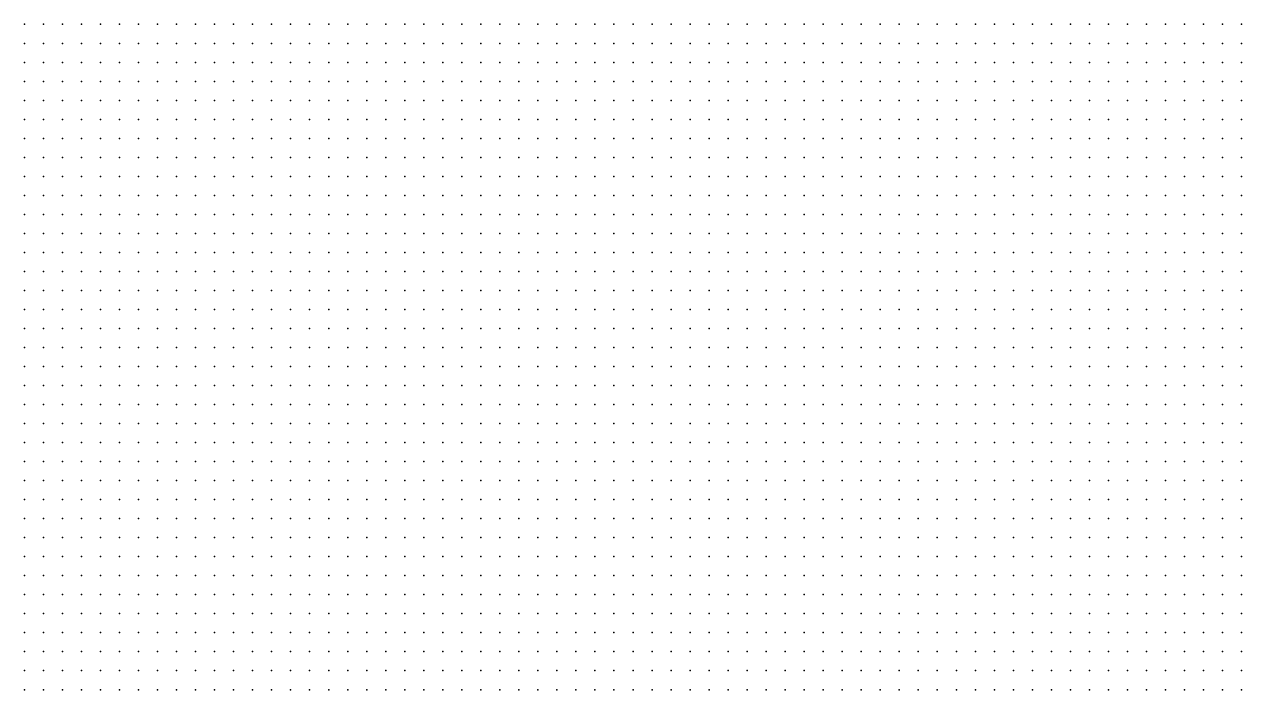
# Model space of a CAD drawing. Header units: metres. Extents: x 287878 to 288137, y 62805 to 63074.
# Drawn here: x 287878 to 287942, y 62876 to 62911 of the extents above; entities that cross this region are included whole.
import ezdxf

# ---------------------------------------------------------------- set-up
doc = ezdxf.new("R2010")
doc.units = ezdxf.units.M
doc.layers.add('SURVEY_INTERP', color=8, linetype='Continuous')

msp = doc.modelspace()

# ---------------------------------------------------------------- linework, layer by layer
at = {"layer": 'SURVEY_INTERP'}
for p in [(287878, 62911, 119.811), (287879, 62911, 119.81), (287880, 62911, 119.809), (287881, 62911, 119.807), (287882, 62911, 119.806), (287883, 62911, 119.804), (287884, 62911, 119.802), (287885, 62911, 119.8), (287886, 62911, 119.797), (287887, 62911, 119.795), (287888, 62911, 119.792), (287889, 62911, 119.789), (287890, 62911, 119.786), (287891, 62911, 119.783), (287892, 62911, 119.779), (287893, 62911, 119.775), (287894, 62911, 119.772), (287895, 62911, 119.767), (287896, 62911, 119.763), (287897, 62911, 119.758), (287898, 62911, 119.754), (287899, 62911, 119.749), (287900, 62911, 119.744), (287901, 62911, 119.738), (287902, 62911, 119.732), (287903, 62911, 119.727), (287904, 62911, 119.72), (287905, 62911, 119.714), (287906, 62911, 119.708), (287907, 62911, 119.701), (287908, 62911, 119.694), (287909, 62911, 119.687), (287910, 62911, 119.679), (287911, 62911, 119.671), (287912, 62911, 119.663), (287913, 62911, 119.655), (287914, 62911, 119.647), (287915, 62911, 119.638), (287916, 62911, 119.629), (287917, 62911, 119.62), (287918, 62911, 119.611), (287919, 62911, 119.601), (287920, 62911, 119.591), (287921, 62911, 119.581), (287922, 62911, 119.571), (287923, 62911, 119.561), (287924, 62911, 119.55), (287925, 62911, 119.539), (287926, 62911, 119.528), (287927, 62911, 119.516), (287928, 62911, 119.505), (287929, 62911, 119.493), (287930, 62911, 119.481), (287931, 62911, 119.468), (287932, 62911, 119.456), (287933, 62911, 119.443), (287934, 62911, 119.43), (287935, 62911, 119.417), (287936, 62911, 119.404), (287937, 62911, 119.39), (287938, 62911, 119.376), (287939, 62911, 119.362), (287940, 62911, 119.348), (287941, 62911, 119.334), (287942, 62911, 119.319), (287878, 62910, 119.786), (287879, 62910, 119.784), (287880, 62910, 119.783), (287881, 62910, 119.781), (287882, 62910, 119.779), (287883, 62910, 119.777), (287884, 62910, 119.775), (287885, 62910, 119.773), (287886, 62910, 119.77), (287887, 62910, 119.768), (287888, 62910, 119.765), (287889, 62910, 119.761), (287890, 62910, 119.758), (287891, 62910, 119.755), (287892, 62910, 119.751), (287893, 62910, 119.747), (287894, 62910, 119.743), (287895, 62910, 119.739), (287896, 62910, 119.734), (287897, 62910, 119.729), (287898, 62910, 119.725), (287899, 62910, 119.719), (287900, 62910, 119.714), (287901, 62910, 119.708), (287902, 62910, 119.703), (287903, 62910, 119.697), (287904, 62910, 119.69), (287905, 62910, 119.684), (287906, 62910, 119.677), (287907, 62910, 119.67), (287908, 62910, 119.663), (287909, 62910, 119.656), (287910, 62910, 119.648), (287911, 62910, 119.64), (287912, 62910, 119.632), (287913, 62910, 119.624), (287914, 62910, 119.616), (287915, 62910, 119.607), (287916, 62910, 119.598), (287917, 62910, 119.589), (287918, 62910, 119.579), (287919, 62910, 119.57), (287920, 62910, 119.56), (287921, 62910, 119.55), (287922, 62910, 119.539), (287923, 62910, 119.529), (287924, 62910, 119.518), (287925, 62910, 119.507), (287926, 62910, 119.495), (287927, 62910, 119.484), (287928, 62910, 119.472), (287929, 62910, 119.46), (287930, 62910, 119.448), (287931, 62910, 119.436), (287932, 62910, 119.423), (287933, 62910, 119.41), (287934, 62910, 119.397), (287935, 62910, 119.384), (287936, 62910, 119.371), (287937, 62910, 119.357), (287938, 62910, 119.343), (287939, 62910, 119.329), (287940, 62910, 119.315), (287941, 62910, 119.301), (287942, 62910, 119.286), (287878, 62909, 119.76), (287879, 62909, 119.759), (287880, 62909, 119.757), (287881, 62909, 119.755), (287882, 62909, 119.753), (287883, 62909, 119.751), (287884, 62909, 119.749), (287885, 62909, 119.746), (287886, 62909, 119.743), (287887, 62909, 119.74), (287888, 62909, 119.737), (287889, 62909, 119.734), (287890, 62909, 119.731), (287891, 62909, 119.727), (287892, 62909, 119.723), (287893, 62909, 119.719), (287894, 62909, 119.715), (287895, 62909, 119.71), (287896, 62909, 119.706), (287897, 62909, 119.701), (287898, 62909, 119.696), (287899, 62909, 119.69), (287900, 62909, 119.685), (287901, 62909, 119.679), (287902, 62909, 119.673), (287903, 62909, 119.667), (287904, 62909, 119.661), (287905, 62909, 119.654), (287906, 62909, 119.647), (287907, 62909, 119.64), (287908, 62909, 119.633), (287909, 62909, 119.625), (287910, 62909, 119.618), (287911, 62909, 119.61), (287912, 62909, 119.602), (287913, 62909, 119.593), (287914, 62909, 119.585), (287915, 62909, 119.576), (287916, 62909, 119.567), (287917, 62909, 119.557), (287918, 62909, 119.548), (287919, 62909, 119.538), (287920, 62909, 119.528), (287921, 62909, 119.518), (287922, 62909, 119.507), (287923, 62909, 119.497), (287924, 62909, 119.486), (287925, 62909, 119.475), (287926, 62909, 119.464), (287927, 62909, 119.452), (287928, 62909, 119.44), (287929, 62909, 119.428), (287930, 62909, 119.416), (287931, 62909, 119.404), (287932, 62909, 119.391), (287933, 62909, 119.378), (287934, 62909, 119.365), (287935, 62909, 119.352), (287936, 62909, 119.338), (287937, 62909, 119.325), (287938, 62909, 119.311), (287939, 62909, 119.297), (287940, 62909, 119.283), (287941, 62909, 119.268), (287942, 62909, 119.254), (287878, 62908, 119.735), (287879, 62908, 119.733), (287880, 62908, 119.731), (287881, 62908, 119.729), (287882, 62908, 119.727), (287883, 62908, 119.725), (287884, 62908, 119.722), (287885, 62908, 119.72), (287886, 62908, 119.717), (287887, 62908, 119.714), (287888, 62908, 119.71), (287889, 62908, 119.707), (287890, 62908, 119.703), (287891, 62908, 119.699), (287892, 62908, 119.695), (287893, 62908, 119.691), (287894, 62908, 119.687), (287895, 62908, 119.682), (287896, 62908, 119.677), (287897, 62908, 119.672), (287898, 62908, 119.667), (287899, 62908, 119.662), (287900, 62908, 119.656), (287901, 62908, 119.65), (287902, 62908, 119.644), (287903, 62908, 119.638), (287904, 62908, 119.631), (287905, 62908, 119.624), (287906, 62908, 119.618), (287907, 62908, 119.61), (287908, 62908, 119.603), (287909, 62908, 119.595), (287910, 62908, 119.588), (287911, 62908, 119.58), (287912, 62908, 119.571), (287913, 62908, 119.563), (287914, 62908, 119.554), (287915, 62908, 119.545), (287916, 62908, 119.536), (287917, 62908, 119.526), (287918, 62908, 119.517), (287919, 62908, 119.507), (287920, 62908, 119.497), (287921, 62908, 119.487), (287922, 62908, 119.476), (287923, 62908, 119.465), (287924, 62908, 119.454), (287925, 62908, 119.443), (287926, 62908, 119.432), (287927, 62908, 119.42), (287928, 62908, 119.408), (287929, 62908, 119.396), (287930, 62908, 119.384), (287931, 62908, 119.372), (287932, 62908, 119.359), (287933, 62908, 119.346), (287934, 62908, 119.333), (287935, 62908, 119.32), (287936, 62908, 119.306), (287937, 62908, 119.293), (287938, 62908, 119.279), (287939, 62908, 119.265), (287940, 62908, 119.251), (287941, 62908, 119.236), (287942, 62908, 119.222), (287878, 62907, 119.71), (287879, 62907, 119.708), (287880, 62907, 119.706), (287881, 62907, 119.704), (287882, 62907, 119.701), (287883, 62907, 119.699), (287884, 62907, 119.696), (287885, 62907, 119.693), (287886, 62907, 119.69), (287887, 62907, 119.687), (287888, 62907, 119.684), (287889, 62907, 119.68), (287890, 62907, 119.676), (287891, 62907, 119.672), (287892, 62907, 119.668), (287893, 62907, 119.664), (287894, 62907, 119.659), (287895, 62907, 119.654), (287896, 62907, 119.649), (287897, 62907, 119.644), (287898, 62907, 119.639), (287899, 62907, 119.633), (287900, 62907, 119.627), (287901, 62907, 119.621), (287902, 62907, 119.615), (287903, 62907, 119.609), (287904, 62907, 119.602), (287905, 62907, 119.595), (287906, 62907, 119.588), (287907, 62907, 119.581), (287908, 62907, 119.573), (287909, 62907, 119.566), (287910, 62907, 119.558), (287911, 62907, 119.55), (287912, 62907, 119.541), (287913, 62907, 119.533), (287914, 62907, 119.524), (287915, 62907, 119.515), (287916, 62907, 119.505), (287917, 62907, 119.496), (287918, 62907, 119.486), (287919, 62907, 119.476), (287920, 62907, 119.466), (287921, 62907, 119.456), (287922, 62907, 119.445), (287923, 62907, 119.434), (287924, 62907, 119.423), (287925, 62907, 119.412), (287926, 62907, 119.401), (287927, 62907, 119.389), (287928, 62907, 119.377), (287929, 62907, 119.365), (287930, 62907, 119.353), (287931, 62907, 119.34), (287932, 62907, 119.328), (287933, 62907, 119.315), (287934, 62907, 119.302), (287935, 62907, 119.288), (287936, 62907, 119.275), (287937, 62907, 119.261), (287938, 62907, 119.247), (287939, 62907, 119.233), (287940, 62907, 119.219), (287941, 62907, 119.205), (287942, 62907, 119.19), (287878, 62906, 119.685), (287879, 62906, 119.683), (287880, 62906, 119.681), (287881, 62906, 119.678), (287882, 62906, 119.676), (287883, 62906, 119.673), (287884, 62906, 119.67), (287885, 62906, 119.667), (287886, 62906, 119.664), (287887, 62906, 119.661), (287888, 62906, 119.657), (287889, 62906, 119.653), (287890, 62906, 119.649), (287891, 62906, 119.645), (287892, 62906, 119.641), (287893, 62906, 119.636), (287894, 62906, 119.632), (287895, 62906, 119.627), (287896, 62906, 119.621), (287897, 62906, 119.616), (287898, 62906, 119.611), (287899, 62906, 119.605), (287900, 62906, 119.599), (287901, 62906, 119.593), (287902, 62906, 119.587), (287903, 62906, 119.58), (287904, 62906, 119.573), (287905, 62906, 119.566), (287906, 62906, 119.559), (287907, 62906, 119.552), (287908, 62906, 119.544), (287909, 62906, 119.536), (287910, 62906, 119.528), (287911, 62906, 119.52), (287912, 62906, 119.511), (287913, 62906, 119.503), (287914, 62906, 119.494), (287915, 62906, 119.485), (287916, 62906, 119.475), (287917, 62906, 119.466), (287918, 62906, 119.456), (287919, 62906, 119.446), (287920, 62906, 119.436), (287921, 62906, 119.425), (287922, 62906, 119.414), (287923, 62906, 119.404), (287924, 62906, 119.392), (287925, 62906, 119.381), (287926, 62906, 119.37), (287927, 62906, 119.358), (287928, 62906, 119.346), (287929, 62906, 119.334), (287930, 62906, 119.322), (287931, 62906, 119.309), (287932, 62906, 119.296), (287933, 62906, 119.283), (287934, 62906, 119.27), (287935, 62906, 119.257), (287936, 62906, 119.243), (287937, 62906, 119.23), (287938, 62906, 119.216), (287939, 62906, 119.202), (287940, 62906, 119.188), (287941, 62906, 119.173), (287942, 62906, 119.159), (287878, 62905, 119.66), (287879, 62905, 119.658), (287880, 62905, 119.656), (287881, 62905, 119.653), (287882, 62905, 119.65), (287883, 62905, 119.648), (287884, 62905, 119.645), (287885, 62905, 119.641), (287886, 62905, 119.638), (287887, 62905, 119.634), (287888, 62905, 119.631), (287889, 62905, 119.627), (287890, 62905, 119.623), (287891, 62905, 119.618), (287892, 62905, 119.614), (287893, 62905, 119.609), (287894, 62905, 119.604), (287895, 62905, 119.599), (287896, 62905, 119.594), (287897, 62905, 119.589), (287898, 62905, 119.583), (287899, 62905, 119.577), (287900, 62905, 119.571), (287901, 62905, 119.565), (287902, 62905, 119.558), (287903, 62905, 119.551), (287904, 62905, 119.545), (287905, 62905, 119.537), (287906, 62905, 119.53), (287907, 62905, 119.523), (287908, 62905, 119.515), (287909, 62905, 119.507), (287910, 62905, 119.499), (287911, 62905, 119.49), (287912, 62905, 119.482), (287913, 62905, 119.473), (287914, 62905, 119.464), (287915, 62905, 119.455), (287916, 62905, 119.445), (287917, 62905, 119.436), (287918, 62905, 119.426), (287919, 62905, 119.416), (287920, 62905, 119.405), (287921, 62905, 119.395), (287922, 62905, 119.384), (287923, 62905, 119.373), (287924, 62905, 119.362), (287925, 62905, 119.351), (287926, 62905, 119.339), (287927, 62905, 119.327), (287928, 62905, 119.315), (287929, 62905, 119.303), (287930, 62905, 119.291), (287931, 62905, 119.278), (287932, 62905, 119.265), (287933, 62905, 119.252), (287934, 62905, 119.239), (287935, 62905, 119.226), (287936, 62905, 119.212), (287937, 62905, 119.199), (287938, 62905, 119.185), (287939, 62905, 119.171), (287940, 62905, 119.156), (287941, 62905, 119.142), (287942, 62905, 119.127), (287878, 62904, 119.636), (287879, 62904, 119.633), (287880, 62904, 119.631), (287881, 62904, 119.628), (287882, 62904, 119.625), (287883, 62904, 119.622), (287884, 62904, 119.619), (287885, 62904, 119.616), (287886, 62904, 119.612), (287887, 62904, 119.608), (287888, 62904, 119.605), (287889, 62904, 119.601), (287890, 62904, 119.596), (287891, 62904, 119.592), (287892, 62904, 119.587), (287893, 62904, 119.582), (287894, 62904, 119.577), (287895, 62904, 119.572), (287896, 62904, 119.567), (287897, 62904, 119.561), (287898, 62904, 119.555), (287899, 62904, 119.549), (287900, 62904, 119.543), (287901, 62904, 119.537), (287902, 62904, 119.53), (287903, 62904, 119.523), (287904, 62904, 119.516), (287905, 62904, 119.509), (287906, 62904, 119.502), (287907, 62904, 119.494), (287908, 62904, 119.486), (287909, 62904, 119.478), (287910, 62904, 119.47), (287911, 62904, 119.461), (287912, 62904, 119.453), (287913, 62904, 119.444), (287914, 62904, 119.435), (287915, 62904, 119.425), (287916, 62904, 119.416), (287917, 62904, 119.406), (287918, 62904, 119.396), (287919, 62904, 119.386), (287920, 62904, 119.375), (287921, 62904, 119.365), (287922, 62904, 119.354), (287923, 62904, 119.343), (287924, 62904, 119.332), (287925, 62904, 119.32), (287926, 62904, 119.309), (287927, 62904, 119.297), (287928, 62904, 119.285), (287929, 62904, 119.273), (287930, 62904, 119.26), (287931, 62904, 119.248), (287932, 62904, 119.235), (287933, 62904, 119.222), (287934, 62904, 119.209), (287935, 62904, 119.195), (287936, 62904, 119.182), (287937, 62904, 119.168), (287938, 62904, 119.154), (287939, 62904, 119.14), (287940, 62904, 119.126), (287941, 62904, 119.111), (287942, 62904, 119.097), (287878, 62903, 119.612), (287879, 62903, 119.609), (287880, 62903, 119.606), (287881, 62903, 119.603), (287882, 62903, 119.6), (287883, 62903, 119.597), (287884, 62903, 119.594), (287885, 62903, 119.59), (287886, 62903, 119.587), (287887, 62903, 119.583), (287888, 62903, 119.579), (287889, 62903, 119.575), (287890, 62903, 119.57), (287891, 62903, 119.565), (287892, 62903, 119.561), (287893, 62903, 119.556), (287894, 62903, 119.551), (287895, 62903, 119.545), (287896, 62903, 119.54), (287897, 62903, 119.534), (287898, 62903, 119.528), (287899, 62903, 119.522), (287900, 62903, 119.516), (287901, 62903, 119.509), (287902, 62903, 119.502), (287903, 62903, 119.495), (287904, 62903, 119.488), (287905, 62903, 119.481), (287906, 62903, 119.473), (287907, 62903, 119.466), (287908, 62903, 119.458), (287909, 62903, 119.449), (287910, 62903, 119.441), (287911, 62903, 119.432), (287912, 62903, 119.424), (287913, 62903, 119.415), (287914, 62903, 119.405), (287915, 62903, 119.396), (287916, 62903, 119.386), (287917, 62903, 119.377), (287918, 62903, 119.367), (287919, 62903, 119.356), (287920, 62903, 119.346), (287921, 62903, 119.335), (287922, 62903, 119.324), (287923, 62903, 119.313), (287924, 62903, 119.302), (287925, 62903, 119.29), (287926, 62903, 119.279), (287927, 62903, 119.267), (287928, 62903, 119.255), (287929, 62903, 119.242), (287930, 62903, 119.23), (287931, 62903, 119.217), (287932, 62903, 119.204), (287933, 62903, 119.191), (287934, 62903, 119.178), (287935, 62903, 119.165), (287936, 62903, 119.151), (287937, 62903, 119.137), (287938, 62903, 119.123), (287939, 62903, 119.109), (287940, 62903, 119.095), (287941, 62903, 119.081), (287942, 62903, 119.066), (287878, 62902, 119.587), (287879, 62902, 119.585), (287880, 62902, 119.582), (287881, 62902, 119.579), (287882, 62902, 119.576), (287883, 62902, 119.572), (287884, 62902, 119.569), (287885, 62902, 119.565), (287886, 62902, 119.561), (287887, 62902, 119.557), (287888, 62902, 119.553), (287889, 62902, 119.549), (287890, 62902, 119.544), (287891, 62902, 119.539), (287892, 62902, 119.535), (287893, 62902, 119.529), (287894, 62902, 119.524), (287895, 62902, 119.519), (287896, 62902, 119.513), (287897, 62902, 119.507), (287898, 62902, 119.501), (287899, 62902, 119.495), (287900, 62902, 119.488), (287901, 62902, 119.482), (287902, 62902, 119.475), (287903, 62902, 119.468), (287904, 62902, 119.46), (287905, 62902, 119.453), (287906, 62902, 119.445), (287907, 62902, 119.437), (287908, 62902, 119.429), (287909, 62902, 119.421), (287910, 62902, 119.413), (287911, 62902, 119.404), (287912, 62902, 119.395), (287913, 62902, 119.386), (287914, 62902, 119.377), (287915, 62902, 119.367), (287916, 62902, 119.357), (287917, 62902, 119.347), (287918, 62902, 119.337), (287919, 62902, 119.327), (287920, 62902, 119.316), (287921, 62902, 119.306), (287922, 62902, 119.295), (287923, 62902, 119.284), (287924, 62902, 119.272), (287925, 62902, 119.261), (287926, 62902, 119.249), (287927, 62902, 119.237), (287928, 62902, 119.225), (287929, 62902, 119.213), (287930, 62902, 119.2), (287931, 62902, 119.187), (287932, 62902, 119.174), (287933, 62902, 119.161), (287934, 62902, 119.148), (287935, 62902, 119.135), (287936, 62902, 119.121), (287937, 62902, 119.107), (287938, 62902, 119.093), (287939, 62902, 119.079), (287940, 62902, 119.065), (287941, 62902, 119.05), (287942, 62902, 119.036), (287878, 62901, 119.564), (287879, 62901, 119.561), (287880, 62901, 119.558), (287881, 62901, 119.555), (287882, 62901, 119.551), (287883, 62901, 119.548), (287884, 62901, 119.544), (287885, 62901, 119.54), (287886, 62901, 119.536), (287887, 62901, 119.532), (287888, 62901, 119.528), (287889, 62901, 119.523), (287890, 62901, 119.518), (287891, 62901, 119.514), (287892, 62901, 119.509), (287893, 62901, 119.503), (287894, 62901, 119.498), (287895, 62901, 119.492), (287896, 62901, 119.486), (287897, 62901, 119.48), (287898, 62901, 119.474), (287899, 62901, 119.468), (287900, 62901, 119.461), (287901, 62901, 119.454), (287902, 62901, 119.447), (287903, 62901, 119.44), (287904, 62901, 119.433), (287905, 62901, 119.425), (287906, 62901, 119.418), (287907, 62901, 119.41), (287908, 62901, 119.401), (287909, 62901, 119.393), (287910, 62901, 119.384), (287911, 62901, 119.376), (287912, 62901, 119.367), (287913, 62901, 119.358), (287914, 62901, 119.348), (287915, 62901, 119.339), (287916, 62901, 119.329), (287917, 62901, 119.319), (287918, 62901, 119.308), (287919, 62901, 119.298), (287920, 62901, 119.287), (287921, 62901, 119.277), (287922, 62901, 119.266), (287923, 62901, 119.254), (287924, 62901, 119.243), (287925, 62901, 119.231), (287926, 62901, 119.22), (287927, 62901, 119.208), (287928, 62901, 119.195), (287929, 62901, 119.183), (287930, 62901, 119.17), (287931, 62901, 119.158), (287932, 62901, 119.145), (287933, 62901, 119.132), (287934, 62901, 119.118), (287935, 62901, 119.105), (287936, 62901, 119.091), (287937, 62901, 119.077), (287938, 62901, 119.063), (287939, 62901, 119.049), (287940, 62901, 119.035), (287941, 62901, 119.021), (287942, 62901, 119.006), (287878, 62900, 119.54), (287879, 62900, 119.537), (287880, 62900, 119.534), (287881, 62900, 119.53), (287882, 62900, 119.527), (287883, 62900, 119.523), (287884, 62900, 119.519), (287885, 62900, 119.516), (287886, 62900, 119.511), (287887, 62900, 119.507), (287888, 62900, 119.503), (287889, 62900, 119.498), (287890, 62900, 119.493), (287891, 62900, 119.488), (287892, 62900, 119.483), (287893, 62900, 119.477), (287894, 62900, 119.472), (287895, 62900, 119.466), (287896, 62900, 119.46), (287897, 62900, 119.454), (287898, 62900, 119.448), (287899, 62900, 119.441), (287900, 62900, 119.434), (287901, 62900, 119.428), (287902, 62900, 119.42), (287903, 62900, 119.413), (287904, 62900, 119.406), (287905, 62900, 119.398), (287906, 62900, 119.39), (287907, 62900, 119.382), (287908, 62900, 119.374), (287909, 62900, 119.365), (287910, 62900, 119.357), (287911, 62900, 119.348), (287912, 62900, 119.339), (287913, 62900, 119.329), (287914, 62900, 119.32), (287915, 62900, 119.31), (287916, 62900, 119.3), (287917, 62900, 119.29), (287918, 62900, 119.28), (287919, 62900, 119.269), (287920, 62900, 119.259), (287921, 62900, 119.248), (287922, 62900, 119.237), (287923, 62900, 119.225), (287924, 62900, 119.214), (287925, 62900, 119.202), (287926, 62900, 119.19), (287927, 62900, 119.178), (287928, 62900, 119.166), (287929, 62900, 119.154), (287930, 62900, 119.141), (287931, 62900, 119.128), (287932, 62900, 119.115), (287933, 62900, 119.102), (287934, 62900, 119.089), (287935, 62900, 119.075), (287936, 62900, 119.062), (287937, 62900, 119.048), (287938, 62900, 119.034), (287939, 62900, 119.02), (287940, 62900, 119.005), (287941, 62900, 118.991), (287942, 62900, 118.976), (287878, 62899, 119.516), (287879, 62899, 119.513), (287880, 62899, 119.51), (287881, 62899, 119.506), (287882, 62899, 119.503), (287883, 62899, 119.499), (287884, 62899, 119.495), (287885, 62899, 119.491), (287886, 62899, 119.487), (287887, 62899, 119.482), (287888, 62899, 119.478), (287889, 62899, 119.473), (287890, 62899, 119.468), (287891, 62899, 119.463), (287892, 62899, 119.457), (287893, 62899, 119.452), (287894, 62899, 119.446), (287895, 62899, 119.44), (287896, 62899, 119.434), (287897, 62899, 119.428), (287898, 62899, 119.421), (287899, 62899, 119.415), (287900, 62899, 119.408), (287901, 62899, 119.401), (287902, 62899, 119.394), (287903, 62899, 119.386), (287904, 62899, 119.379), (287905, 62899, 119.371), (287906, 62899, 119.363), (287907, 62899, 119.355), (287908, 62899, 119.346), (287909, 62899, 119.338), (287910, 62899, 119.329), (287911, 62899, 119.32), (287912, 62899, 119.311), (287913, 62899, 119.301), (287914, 62899, 119.292), (287915, 62899, 119.282), (287916, 62899, 119.272), (287917, 62899, 119.262), (287918, 62899, 119.252), (287919, 62899, 119.241), (287920, 62899, 119.23), (287921, 62899, 119.219), (287922, 62899, 119.208), (287923, 62899, 119.197), (287924, 62899, 119.185), (287925, 62899, 119.174), (287926, 62899, 119.162), (287927, 62899, 119.15), (287928, 62899, 119.137), (287929, 62899, 119.125), (287930, 62899, 119.112), (287931, 62899, 119.099), (287932, 62899, 119.086), (287933, 62899, 119.073), (287934, 62899, 119.06), (287935, 62899, 119.046), (287936, 62899, 119.032), (287937, 62899, 119.019), (287938, 62899, 119.005), (287939, 62899, 118.99), (287940, 62899, 118.976), (287941, 62899, 118.962), (287942, 62899, 118.947), (287878, 62898, 119.493), (287879, 62898, 119.49), (287880, 62898, 119.486), (287881, 62898, 119.483), (287882, 62898, 119.479), (287883, 62898, 119.475), (287884, 62898, 119.471), (287885, 62898, 119.467), (287886, 62898, 119.462), (287887, 62898, 119.458), (287888, 62898, 119.453), (287889, 62898, 119.448), (287890, 62898, 119.443), (287891, 62898, 119.438), (287892, 62898, 119.432), (287893, 62898, 119.426), (287894, 62898, 119.421), (287895, 62898, 119.415), (287896, 62898, 119.408), (287897, 62898, 119.402), (287898, 62898, 119.395), (287899, 62898, 119.389), (287900, 62898, 119.382), (287901, 62898, 119.375), (287902, 62898, 119.367), (287903, 62898, 119.36), (287904, 62898, 119.352), (287905, 62898, 119.344), (287906, 62898, 119.336), (287907, 62898, 119.328), (287908, 62898, 119.319), (287909, 62898, 119.311), (287910, 62898, 119.302), (287911, 62898, 119.293), (287912, 62898, 119.283), (287913, 62898, 119.274), (287914, 62898, 119.264), (287915, 62898, 119.254), (287916, 62898, 119.244), (287917, 62898, 119.234), (287918, 62898, 119.224), (287919, 62898, 119.213), (287920, 62898, 119.202), (287921, 62898, 119.191), (287922, 62898, 119.18), (287923, 62898, 119.168), (287924, 62898, 119.157), (287925, 62898, 119.145), (287926, 62898, 119.133), (287927, 62898, 119.121), (287928, 62898, 119.109), (287929, 62898, 119.096), (287930, 62898, 119.083), (287931, 62898, 119.071), (287932, 62898, 119.057), (287933, 62898, 119.044), (287934, 62898, 119.031), (287935, 62898, 119.017), (287936, 62898, 119.004), (287937, 62898, 118.99), (287938, 62898, 118.976), (287939, 62898, 118.961), (287940, 62898, 118.947), (287941, 62898, 118.933), (287942, 62898, 118.918), (287878, 62897, 119.47), (287879, 62897, 119.467), (287880, 62897, 119.463), (287881, 62897, 119.459), (287882, 62897, 119.455), (287883, 62897, 119.451), (287884, 62897, 119.447), (287885, 62897, 119.443), (287886, 62897, 119.438), (287887, 62897, 119.433), (287888, 62897, 119.428), (287889, 62897, 119.423), (287890, 62897, 119.418), (287891, 62897, 119.413), (287892, 62897, 119.407), (287893, 62897, 119.401), (287894, 62897, 119.395), (287895, 62897, 119.389), (287896, 62897, 119.383), (287897, 62897, 119.376), (287898, 62897, 119.37), (287899, 62897, 119.363), (287900, 62897, 119.356), (287901, 62897, 119.348), (287902, 62897, 119.341), (287903, 62897, 119.333), (287904, 62897, 119.326), (287905, 62897, 119.318), (287906, 62897, 119.309), (287907, 62897, 119.301), (287908, 62897, 119.292), (287909, 62897, 119.284), (287910, 62897, 119.275), (287911, 62897, 119.265), (287912, 62897, 119.256), (287913, 62897, 119.247), (287914, 62897, 119.237), (287915, 62897, 119.227), (287916, 62897, 119.217), (287917, 62897, 119.206), (287918, 62897, 119.196), (287919, 62897, 119.185), (287920, 62897, 119.174), (287921, 62897, 119.163), (287922, 62897, 119.152), (287923, 62897, 119.14), (287924, 62897, 119.129), (287925, 62897, 119.117), (287926, 62897, 119.105), (287927, 62897, 119.093), (287928, 62897, 119.08), (287929, 62897, 119.068), (287930, 62897, 119.055), (287931, 62897, 119.042), (287932, 62897, 119.029), (287933, 62897, 119.016), (287934, 62897, 119.002), (287935, 62897, 118.989), (287936, 62897, 118.975), (287937, 62897, 118.961), (287938, 62897, 118.947), (287939, 62897, 118.933), (287940, 62897, 118.918), (287941, 62897, 118.904), (287942, 62897, 118.889), (287878, 62896, 119.447), (287879, 62896, 119.443), (287880, 62896, 119.44), (287881, 62896, 119.436), (287882, 62896, 119.432), (287883, 62896, 119.428), (287884, 62896, 119.423), (287885, 62896, 119.419), (287886, 62896, 119.414), (287887, 62896, 119.409), (287888, 62896, 119.404), (287889, 62896, 119.399), (287890, 62896, 119.393), (287891, 62896, 119.388), (287892, 62896, 119.382), (287893, 62896, 119.376), (287894, 62896, 119.37), (287895, 62896, 119.364), (287896, 62896, 119.358), (287897, 62896, 119.351), (287898, 62896, 119.344), (287899, 62896, 119.337), (287900, 62896, 119.33), (287901, 62896, 119.323), (287902, 62896, 119.315), (287903, 62896, 119.307), (287904, 62896, 119.299), (287905, 62896, 119.291), (287906, 62896, 119.283), (287907, 62896, 119.274), (287908, 62896, 119.266), (287909, 62896, 119.257), (287910, 62896, 119.248), (287911, 62896, 119.239), (287912, 62896, 119.229), (287913, 62896, 119.219), (287914, 62896, 119.21), (287915, 62896, 119.2), (287916, 62896, 119.189), (287917, 62896, 119.179), (287918, 62896, 119.168), (287919, 62896, 119.158), (287920, 62896, 119.147), (287921, 62896, 119.135), (287922, 62896, 119.124), (287923, 62896, 119.113), (287924, 62896, 119.101), (287925, 62896, 119.089), (287926, 62896, 119.077), (287927, 62896, 119.065), (287928, 62896, 119.052), (287929, 62896, 119.04), (287930, 62896, 119.027), (287931, 62896, 119.014), (287932, 62896, 119.001), (287933, 62896, 118.987), (287934, 62896, 118.974), (287935, 62896, 118.96), (287936, 62896, 118.947), (287937, 62896, 118.933), (287938, 62896, 118.919), (287939, 62896, 118.904), (287940, 62896, 118.89), (287941, 62896, 118.875), (287942, 62896, 118.861), (287878, 62895, 119.424), (287879, 62895, 119.421), (287880, 62895, 119.417), (287881, 62895, 119.413), (287882, 62895, 119.409), (287883, 62895, 119.404), (287884, 62895, 119.4), (287885, 62895, 119.395), (287886, 62895, 119.39), (287887, 62895, 119.385), (287888, 62895, 119.38), (287889, 62895, 119.375), (287890, 62895, 119.369), (287891, 62895, 119.363), (287892, 62895, 119.358), (287893, 62895, 119.352), (287894, 62895, 119.345), (287895, 62895, 119.339), (287896, 62895, 119.332), (287897, 62895, 119.326), (287898, 62895, 119.319), (287899, 62895, 119.312), (287900, 62895, 119.304), (287901, 62895, 119.297), (287902, 62895, 119.289), (287903, 62895, 119.281), (287904, 62895, 119.273), (287905, 62895, 119.265), (287906, 62895, 119.257), (287907, 62895, 119.248), (287908, 62895, 119.239), (287909, 62895, 119.23), (287910, 62895, 119.221), (287911, 62895, 119.212), (287912, 62895, 119.202), (287913, 62895, 119.193), (287914, 62895, 119.183), (287915, 62895, 119.173), (287916, 62895, 119.162), (287917, 62895, 119.152), (287918, 62895, 119.141), (287919, 62895, 119.13), (287920, 62895, 119.119), (287921, 62895, 119.108), (287922, 62895, 119.097), (287923, 62895, 119.085), (287924, 62895, 119.073), (287925, 62895, 119.061), (287926, 62895, 119.049), (287927, 62895, 119.037), (287928, 62895, 119.024), (287929, 62895, 119.012), (287930, 62895, 118.999), (287931, 62895, 118.986), (287932, 62895, 118.973), (287933, 62895, 118.959), (287934, 62895, 118.946), (287935, 62895, 118.932), (287936, 62895, 118.919), (287937, 62895, 118.905), (287938, 62895, 118.89), (287939, 62895, 118.876), (287940, 62895, 118.862), (287941, 62895, 118.847), (287942, 62895, 118.833), (287878, 62894, 119.402), (287879, 62894, 119.398), (287880, 62894, 119.394), (287881, 62894, 119.39), (287882, 62894, 119.385), (287883, 62894, 119.381), (287884, 62894, 119.376), (287885, 62894, 119.371), (287886, 62894, 119.367), (287887, 62894, 119.361), (287888, 62894, 119.356), (287889, 62894, 119.351), (287890, 62894, 119.345), (287891, 62894, 119.339), (287892, 62894, 119.333), (287893, 62894, 119.327), (287894, 62894, 119.321), (287895, 62894, 119.314), (287896, 62894, 119.308), (287897, 62894, 119.301), (287898, 62894, 119.294), (287899, 62894, 119.287), (287900, 62894, 119.279), (287901, 62894, 119.272), (287902, 62894, 119.264), (287903, 62894, 119.256), (287904, 62894, 119.248), (287905, 62894, 119.239), (287906, 62894, 119.231), (287907, 62894, 119.222), (287908, 62894, 119.213), (287909, 62894, 119.204), (287910, 62894, 119.195), (287911, 62894, 119.186), (287912, 62894, 119.176), (287913, 62894, 119.166), (287914, 62894, 119.156), (287915, 62894, 119.146), (287916, 62894, 119.136), (287917, 62894, 119.125), (287918, 62894, 119.114), (287919, 62894, 119.103), (287920, 62894, 119.092), (287921, 62894, 119.081), (287922, 62894, 119.07), (287923, 62894, 119.058), (287924, 62894, 119.046), (287925, 62894, 119.034), (287926, 62894, 119.022), (287927, 62894, 119.009), (287928, 62894, 118.997), (287929, 62894, 118.984), (287930, 62894, 118.971), (287931, 62894, 118.958), (287932, 62894, 118.945), (287933, 62894, 118.932), (287934, 62894, 118.918), (287935, 62894, 118.905), (287936, 62894, 118.891), (287937, 62894, 118.877), (287938, 62894, 118.863), (287939, 62894, 118.848), (287940, 62894, 118.834), (287941, 62894, 118.819), (287942, 62894, 118.805), (287878, 62893, 119.379), (287879, 62893, 119.375), (287880, 62893, 119.371), (287881, 62893, 119.367), (287882, 62893, 119.363), (287883, 62893, 119.358), (287884, 62893, 119.353), (287885, 62893, 119.348), (287886, 62893, 119.343), (287887, 62893, 119.338), (287888, 62893, 119.332), (287889, 62893, 119.327), (287890, 62893, 119.321), (287891, 62893, 119.315), (287892, 62893, 119.309), (287893, 62893, 119.303), (287894, 62893, 119.296), (287895, 62893, 119.29), (287896, 62893, 119.283), (287897, 62893, 119.276), (287898, 62893, 119.269), (287899, 62893, 119.262), (287900, 62893, 119.254), (287901, 62893, 119.246), (287902, 62893, 119.239), (287903, 62893, 119.23), (287904, 62893, 119.222), (287905, 62893, 119.214), (287906, 62893, 119.205), (287907, 62893, 119.196), (287908, 62893, 119.188), (287909, 62893, 119.178), (287910, 62893, 119.169), (287911, 62893, 119.16), (287912, 62893, 119.15), (287913, 62893, 119.14), (287914, 62893, 119.13), (287915, 62893, 119.12), (287916, 62893, 119.109), (287917, 62893, 119.099), (287918, 62893, 119.088), (287919, 62893, 119.077), (287920, 62893, 119.066), (287921, 62893, 119.054), (287922, 62893, 119.043), (287923, 62893, 119.031), (287924, 62893, 119.019), (287925, 62893, 119.007), (287926, 62893, 118.995), (287927, 62893, 118.982), (287928, 62893, 118.97), (287929, 62893, 118.957), (287930, 62893, 118.944), (287931, 62893, 118.931), (287932, 62893, 118.918), (287933, 62893, 118.904), (287934, 62893, 118.891), (287935, 62893, 118.877), (287936, 62893, 118.863), (287937, 62893, 118.849), (287938, 62893, 118.835), (287939, 62893, 118.821), (287940, 62893, 118.806), (287941, 62893, 118.792), (287942, 62893, 118.777), (287878, 62892, 119.357), (287879, 62892, 119.353), (287880, 62892, 119.349), (287881, 62892, 119.344), (287882, 62892, 119.34), (287883, 62892, 119.335), (287884, 62892, 119.33), (287885, 62892, 119.325), (287886, 62892, 119.32), (287887, 62892, 119.315), (287888, 62892, 119.309), (287889, 62892, 119.303), (287890, 62892, 119.297), (287891, 62892, 119.291), (287892, 62892, 119.285), (287893, 62892, 119.279), (287894, 62892, 119.272), (287895, 62892, 119.266), (287896, 62892, 119.259), (287897, 62892, 119.252), (287898, 62892, 119.244), (287899, 62892, 119.237), (287900, 62892, 119.229), (287901, 62892, 119.221), (287902, 62892, 119.214), (287903, 62892, 119.205), (287904, 62892, 119.197), (287905, 62892, 119.189), (287906, 62892, 119.18), (287907, 62892, 119.171), (287908, 62892, 119.162), (287909, 62892, 119.153), (287910, 62892, 119.143), (287911, 62892, 119.134), (287912, 62892, 119.124), (287913, 62892, 119.114), (287914, 62892, 119.104), (287915, 62892, 119.093), (287916, 62892, 119.083), (287917, 62892, 119.072), (287918, 62892, 119.061), (287919, 62892, 119.05), (287920, 62892, 119.039), (287921, 62892, 119.028), (287922, 62892, 119.016), (287923, 62892, 119.004), (287924, 62892, 118.992), (287925, 62892, 118.98), (287926, 62892, 118.968), (287927, 62892, 118.955), (287928, 62892, 118.943), (287929, 62892, 118.93), (287930, 62892, 118.917), (287931, 62892, 118.904), (287932, 62892, 118.891), (287933, 62892, 118.877), (287934, 62892, 118.864), (287935, 62892, 118.85), (287936, 62892, 118.836), (287937, 62892, 118.822), (287938, 62892, 118.808), (287939, 62892, 118.793), (287940, 62892, 118.779), (287941, 62892, 118.764), (287942, 62892, 118.75), (287878, 62891, 119.335), (287879, 62891, 119.331), (287880, 62891, 119.327), (287881, 62891, 119.322), (287882, 62891, 119.317), (287883, 62891, 119.312), (287884, 62891, 119.307), (287885, 62891, 119.302), (287886, 62891, 119.297), (287887, 62891, 119.291), (287888, 62891, 119.286), (287889, 62891, 119.28), (287890, 62891, 119.274), (287891, 62891, 119.268), (287892, 62891, 119.261), (287893, 62891, 119.255), (287894, 62891, 119.248), (287895, 62891, 119.241), (287896, 62891, 119.234), (287897, 62891, 119.227), (287898, 62891, 119.22), (287899, 62891, 119.212), (287900, 62891, 119.205), (287901, 62891, 119.197), (287902, 62891, 119.189), (287903, 62891, 119.18), (287904, 62891, 119.172), (287905, 62891, 119.163), (287906, 62891, 119.155), (287907, 62891, 119.146), (287908, 62891, 119.137), (287909, 62891, 119.127), (287910, 62891, 119.118), (287911, 62891, 119.108), (287912, 62891, 119.098), (287913, 62891, 119.088), (287914, 62891, 119.078), (287915, 62891, 119.068), (287916, 62891, 119.057), (287917, 62891, 119.046), (287918, 62891, 119.035), (287919, 62891, 119.024), (287920, 62891, 119.013), (287921, 62891, 119.001), (287922, 62891, 118.99), (287923, 62891, 118.978), (287924, 62891, 118.966), (287925, 62891, 118.954), (287926, 62891, 118.941), (287927, 62891, 118.929), (287928, 62891, 118.916), (287929, 62891, 118.903), (287930, 62891, 118.89), (287931, 62891, 118.877), (287932, 62891, 118.864), (287933, 62891, 118.85), (287934, 62891, 118.837), (287935, 62891, 118.823), (287936, 62891, 118.809), (287937, 62891, 118.795), (287938, 62891, 118.781), (287939, 62891, 118.766), (287940, 62891, 118.752), (287941, 62891, 118.737), (287942, 62891, 118.723), (287878, 62890, 119.313), (287879, 62890, 119.309), (287880, 62890, 119.305), (287881, 62890, 119.3), (287882, 62890, 119.295), (287883, 62890, 119.29), (287884, 62890, 119.285), (287885, 62890, 119.28), (287886, 62890, 119.274), (287887, 62890, 119.268), (287888, 62890, 119.263), (287889, 62890, 119.257), (287890, 62890, 119.251), (287891, 62890, 119.244), (287892, 62890, 119.238), (287893, 62890, 119.231), (287894, 62890, 119.225), (287895, 62890, 119.218), (287896, 62890, 119.211), (287897, 62890, 119.203), (287898, 62890, 119.196), (287899, 62890, 119.188), (287900, 62890, 119.18), (287901, 62890, 119.172), (287902, 62890, 119.164), (287903, 62890, 119.156), (287904, 62890, 119.147), (287905, 62890, 119.139), (287906, 62890, 119.13), (287907, 62890, 119.121), (287908, 62890, 119.112), (287909, 62890, 119.102), (287910, 62890, 119.093), (287911, 62890, 119.083), (287912, 62890, 119.073), (287913, 62890, 119.063), (287914, 62890, 119.052), (287915, 62890, 119.042), (287916, 62890, 119.031), (287917, 62890, 119.02), (287918, 62890, 119.009), (287919, 62890, 118.998), (287920, 62890, 118.987), (287921, 62890, 118.975), (287922, 62890, 118.964), (287923, 62890, 118.952), (287924, 62890, 118.94), (287925, 62890, 118.927), (287926, 62890, 118.915), (287927, 62890, 118.902), (287928, 62890, 118.89), (287929, 62890, 118.877), (287930, 62890, 118.864), (287931, 62890, 118.851), (287932, 62890, 118.837), (287933, 62890, 118.824), (287934, 62890, 118.81), (287935, 62890, 118.796), (287936, 62890, 118.782), (287937, 62890, 118.768), (287938, 62890, 118.754), (287939, 62890, 118.74), (287940, 62890, 118.725), (287941, 62890, 118.711), (287942, 62890, 118.696), (287878, 62889, 119.292), (287879, 62889, 119.287), (287880, 62889, 119.283), (287881, 62889, 119.278), (287882, 62889, 119.273), (287883, 62889, 119.268), (287884, 62889, 119.263), (287885, 62889, 119.257), (287886, 62889, 119.252), (287887, 62889, 119.246), (287888, 62889, 119.24), (287889, 62889, 119.234), (287890, 62889, 119.228), (287891, 62889, 119.221), (287892, 62889, 119.215), (287893, 62889, 119.208), (287894, 62889, 119.201), (287895, 62889, 119.194), (287896, 62889, 119.187), (287897, 62889, 119.179), (287898, 62889, 119.172), (287899, 62889, 119.164), (287900, 62889, 119.156), (287901, 62889, 119.148), (287902, 62889, 119.14), (287903, 62889, 119.131), (287904, 62889, 119.123), (287905, 62889, 119.114), (287906, 62889, 119.105), (287907, 62889, 119.096), (287908, 62889, 119.087), (287909, 62889, 119.077), (287910, 62889, 119.067), (287911, 62889, 119.058), (287912, 62889, 119.048), (287913, 62889, 119.037), (287914, 62889, 119.027), (287915, 62889, 119.016), (287916, 62889, 119.006), (287917, 62889, 118.995), (287918, 62889, 118.984), (287919, 62889, 118.973), (287920, 62889, 118.961), (287921, 62889, 118.949), (287922, 62889, 118.938), (287923, 62889, 118.926), (287924, 62889, 118.914), (287925, 62889, 118.901), (287926, 62889, 118.889), (287927, 62889, 118.876), (287928, 62889, 118.864), (287929, 62889, 118.851), (287930, 62889, 118.838), (287931, 62889, 118.824), (287932, 62889, 118.811), (287933, 62889, 118.797), (287934, 62889, 118.784), (287935, 62889, 118.77), (287936, 62889, 118.756), (287937, 62889, 118.742), (287938, 62889, 118.727), (287939, 62889, 118.713), (287940, 62889, 118.699), (287941, 62889, 118.684), (287942, 62889, 118.669), (287878, 62888, 119.27), (287879, 62888, 119.266), (287880, 62888, 119.261), (287881, 62888, 119.256), (287882, 62888, 119.251), (287883, 62888, 119.246), (287884, 62888, 119.24), (287885, 62888, 119.235), (287886, 62888, 119.229), (287887, 62888, 119.223), (287888, 62888, 119.217), (287889, 62888, 119.211), (287890, 62888, 119.205), (287891, 62888, 119.198), (287892, 62888, 119.192), (287893, 62888, 119.185), (287894, 62888, 119.178), (287895, 62888, 119.171), (287896, 62888, 119.163), (287897, 62888, 119.156), (287898, 62888, 119.148), (287899, 62888, 119.14), (287900, 62888, 119.132), (287901, 62888, 119.124), (287902, 62888, 119.116), (287903, 62888, 119.107), (287904, 62888, 119.099), (287905, 62888, 119.09), (287906, 62888, 119.081), (287907, 62888, 119.071), (287908, 62888, 119.062), (287909, 62888, 119.052), (287910, 62888, 119.043), (287911, 62888, 119.033), (287912, 62888, 119.023), (287913, 62888, 119.012), (287914, 62888, 119.002), (287915, 62888, 118.991), (287916, 62888, 118.981), (287917, 62888, 118.97), (287918, 62888, 118.958), (287919, 62888, 118.947), (287920, 62888, 118.936), (287921, 62888, 118.924), (287922, 62888, 118.912), (287923, 62888, 118.9), (287924, 62888, 118.888), (287925, 62888, 118.876), (287926, 62888, 118.863), (287927, 62888, 118.85), (287928, 62888, 118.838), (287929, 62888, 118.825), (287930, 62888, 118.812), (287931, 62888, 118.798), (287932, 62888, 118.785), (287933, 62888, 118.771), (287934, 62888, 118.758), (287935, 62888, 118.744), (287936, 62888, 118.73), (287937, 62888, 118.715), (287938, 62888, 118.701), (287939, 62888, 118.687), (287940, 62888, 118.672), (287941, 62888, 118.658), (287942, 62888, 118.643), (287878, 62887, 119.249), (287879, 62887, 119.244), (287880, 62887, 119.239), (287881, 62887, 119.234), (287882, 62887, 119.229), (287883, 62887, 119.224), (287884, 62887, 119.218), (287885, 62887, 119.213), (287886, 62887, 119.207), (287887, 62887, 119.201), (287888, 62887, 119.195), (287889, 62887, 119.189), (287890, 62887, 119.182), (287891, 62887, 119.176), (287892, 62887, 119.169), (287893, 62887, 119.162), (287894, 62887, 119.155), (287895, 62887, 119.147), (287896, 62887, 119.14), (287897, 62887, 119.132), (287898, 62887, 119.125), (287899, 62887, 119.117), (287900, 62887, 119.109), (287901, 62887, 119.1), (287902, 62887, 119.092), (287903, 62887, 119.083), (287904, 62887, 119.075), (287905, 62887, 119.066), (287906, 62887, 119.056), (287907, 62887, 119.047), (287908, 62887, 119.038), (287909, 62887, 119.028), (287910, 62887, 119.018), (287911, 62887, 119.008), (287912, 62887, 118.998), (287913, 62887, 118.988), (287914, 62887, 118.977), (287915, 62887, 118.966), (287916, 62887, 118.956), (287917, 62887, 118.945), (287918, 62887, 118.933), (287919, 62887, 118.922), (287920, 62887, 118.91), (287921, 62887, 118.899), (287922, 62887, 118.887), (287923, 62887, 118.875), (287924, 62887, 118.863), (287925, 62887, 118.85), (287926, 62887, 118.838), (287927, 62887, 118.825), (287928, 62887, 118.812), (287929, 62887, 118.799), (287930, 62887, 118.786), (287931, 62887, 118.773), (287932, 62887, 118.759), (287933, 62887, 118.745), (287934, 62887, 118.732), (287935, 62887, 118.718), (287936, 62887, 118.704), (287937, 62887, 118.69), (287938, 62887, 118.675), (287939, 62887, 118.661), (287940, 62887, 118.646), (287941, 62887, 118.632), (287942, 62887, 118.617), (287878, 62886, 119.228), (287879, 62886, 119.223), (287880, 62886, 119.218), (287881, 62886, 119.213), (287882, 62886, 119.208), (287883, 62886, 119.202), (287884, 62886, 119.197), (287885, 62886, 119.191), (287886, 62886, 119.185), (287887, 62886, 119.179), (287888, 62886, 119.173), (287889, 62886, 119.166), (287890, 62886, 119.16), (287891, 62886, 119.153), (287892, 62886, 119.146), (287893, 62886, 119.139), (287894, 62886, 119.132), (287895, 62886, 119.125), (287896, 62886, 119.117), (287897, 62886, 119.109), (287898, 62886, 119.101), (287899, 62886, 119.093), (287900, 62886, 119.085), (287901, 62886, 119.077), (287902, 62886, 119.068), (287903, 62886, 119.06), (287904, 62886, 119.051), (287905, 62886, 119.042), (287906, 62886, 119.033), (287907, 62886, 119.023), (287908, 62886, 119.014), (287909, 62886, 119.004), (287910, 62886, 118.994), (287911, 62886, 118.984), (287912, 62886, 118.974), (287913, 62886, 118.963), (287914, 62886, 118.953), (287915, 62886, 118.942), (287916, 62886, 118.931), (287917, 62886, 118.92), (287918, 62886, 118.909), (287919, 62886, 118.897), (287920, 62886, 118.885), (287921, 62886, 118.874), (287922, 62886, 118.862), (287923, 62886, 118.85), (287924, 62886, 118.837), (287925, 62886, 118.825), (287926, 62886, 118.812), (287927, 62886, 118.8), (287928, 62886, 118.787), (287929, 62886, 118.774), (287930, 62886, 118.76), (287931, 62886, 118.747), (287932, 62886, 118.733), (287933, 62886, 118.72), (287934, 62886, 118.706), (287935, 62886, 118.692), (287936, 62886, 118.678), (287937, 62886, 118.664), (287938, 62886, 118.649), (287939, 62886, 118.635), (287940, 62886, 118.62), (287941, 62886, 118.606), (287942, 62886, 118.591), (287878, 62885, 119.207), (287879, 62885, 119.202), (287880, 62885, 119.197), (287881, 62885, 119.192), (287882, 62885, 119.186), (287883, 62885, 119.181), (287884, 62885, 119.175), (287885, 62885, 119.169), (287886, 62885, 119.163), (287887, 62885, 119.157), (287888, 62885, 119.151), (287889, 62885, 119.144), (287890, 62885, 119.137), (287891, 62885, 119.131), (287892, 62885, 119.124), (287893, 62885, 119.117), (287894, 62885, 119.109), (287895, 62885, 119.102), (287896, 62885, 119.094), (287897, 62885, 119.086), (287898, 62885, 119.078), (287899, 62885, 119.07), (287900, 62885, 119.062), (287901, 62885, 119.054), (287902, 62885, 119.045), (287903, 62885, 119.036), (287904, 62885, 119.027), (287905, 62885, 119.018), (287906, 62885, 119.009), (287907, 62885, 118.999), (287908, 62885, 118.99), (287909, 62885, 118.98), (287910, 62885, 118.97), (287911, 62885, 118.96), (287912, 62885, 118.949), (287913, 62885, 118.939), (287914, 62885, 118.928), (287915, 62885, 118.917), (287916, 62885, 118.906), (287917, 62885, 118.895), (287918, 62885, 118.884), (287919, 62885, 118.872), (287920, 62885, 118.861), (287921, 62885, 118.849), (287922, 62885, 118.837), (287923, 62885, 118.825), (287924, 62885, 118.812), (287925, 62885, 118.8), (287926, 62885, 118.787), (287927, 62885, 118.774), (287928, 62885, 118.762), (287929, 62885, 118.748), (287930, 62885, 118.735), (287931, 62885, 118.722), (287932, 62885, 118.708), (287933, 62885, 118.695), (287934, 62885, 118.681), (287935, 62885, 118.667), (287936, 62885, 118.653), (287937, 62885, 118.638), (287938, 62885, 118.624), (287939, 62885, 118.61), (287940, 62885, 118.595), (287941, 62885, 118.58), (287942, 62885, 118.565), (287878, 62884, 119.186), (287879, 62884, 119.181), (287880, 62884, 119.176), (287881, 62884, 119.171), (287882, 62884, 119.165), (287883, 62884, 119.159), (287884, 62884, 119.154), (287885, 62884, 119.148), (287886, 62884, 119.141), (287887, 62884, 119.135), (287888, 62884, 119.129), (287889, 62884, 119.122), (287890, 62884, 119.115), (287891, 62884, 119.108), (287892, 62884, 119.101), (287893, 62884, 119.094), (287894, 62884, 119.087), (287895, 62884, 119.079), (287896, 62884, 119.072), (287897, 62884, 119.064), (287898, 62884, 119.056), (287899, 62884, 119.047), (287900, 62884, 119.039), (287901, 62884, 119.031), (287902, 62884, 119.022), (287903, 62884, 119.013), (287904, 62884, 119.004), (287905, 62884, 118.995), (287906, 62884, 118.985), (287907, 62884, 118.976), (287908, 62884, 118.966), (287909, 62884, 118.956), (287910, 62884, 118.946), (287911, 62884, 118.936), (287912, 62884, 118.925), (287913, 62884, 118.915), (287914, 62884, 118.904), (287915, 62884, 118.893), (287916, 62884, 118.882), (287917, 62884, 118.871), (287918, 62884, 118.86), (287919, 62884, 118.848), (287920, 62884, 118.836), (287921, 62884, 118.824), (287922, 62884, 118.812), (287923, 62884, 118.8), (287924, 62884, 118.788), (287925, 62884, 118.775), (287926, 62884, 118.762), (287927, 62884, 118.75), (287928, 62884, 118.737), (287929, 62884, 118.724), (287930, 62884, 118.71), (287931, 62884, 118.697), (287932, 62884, 118.683), (287933, 62884, 118.669), (287934, 62884, 118.656), (287935, 62884, 118.642), (287936, 62884, 118.627), (287937, 62884, 118.613), (287938, 62884, 118.599), (287939, 62884, 118.584), (287940, 62884, 118.57), (287941, 62884, 118.555), (287942, 62884, 118.54), (287878, 62883, 119.166), (287879, 62883, 119.161), (287880, 62883, 119.155), (287881, 62883, 119.15), (287882, 62883, 119.144), (287883, 62883, 119.138), (287884, 62883, 119.132), (287885, 62883, 119.126), (287886, 62883, 119.12), (287887, 62883, 119.114), (287888, 62883, 119.107), (287889, 62883, 119.1), (287890, 62883, 119.094), (287891, 62883, 119.087), (287892, 62883, 119.079), (287893, 62883, 119.072), (287894, 62883, 119.065), (287895, 62883, 119.057), (287896, 62883, 119.049), (287897, 62883, 119.041), (287898, 62883, 119.033), (287899, 62883, 119.025), (287900, 62883, 119.016), (287901, 62883, 119.008), (287902, 62883, 118.999), (287903, 62883, 118.99), (287904, 62883, 118.981), (287905, 62883, 118.971), (287906, 62883, 118.962), (287907, 62883, 118.952), (287908, 62883, 118.943), (287909, 62883, 118.933), (287910, 62883, 118.923), (287911, 62883, 118.912), (287912, 62883, 118.902), (287913, 62883, 118.891), (287914, 62883, 118.88), (287915, 62883, 118.869), (287916, 62883, 118.858), (287917, 62883, 118.847), (287918, 62883, 118.835), (287919, 62883, 118.824), (287920, 62883, 118.812), (287921, 62883, 118.8), (287922, 62883, 118.788), (287923, 62883, 118.776), (287924, 62883, 118.763), (287925, 62883, 118.751), (287926, 62883, 118.738), (287927, 62883, 118.725), (287928, 62883, 118.712), (287929, 62883, 118.699), (287930, 62883, 118.685), (287931, 62883, 118.672), (287932, 62883, 118.658), (287933, 62883, 118.645), (287934, 62883, 118.631), (287935, 62883, 118.617), (287936, 62883, 118.602), (287937, 62883, 118.588), (287938, 62883, 118.574), (287939, 62883, 118.559), (287940, 62883, 118.545), (287941, 62883, 118.53), (287942, 62883, 118.515), (287878, 62882, 119.145), (287879, 62882, 119.14), (287880, 62882, 119.135), (287881, 62882, 119.129), (287882, 62882, 119.123), (287883, 62882, 119.117), (287884, 62882, 119.111), (287885, 62882, 119.105), (287886, 62882, 119.099), (287887, 62882, 119.092), (287888, 62882, 119.086), (287889, 62882, 119.079), (287890, 62882, 119.072), (287891, 62882, 119.065), (287892, 62882, 119.058), (287893, 62882, 119.05), (287894, 62882, 119.043), (287895, 62882, 119.035), (287896, 62882, 119.027), (287897, 62882, 119.019), (287898, 62882, 119.011), (287899, 62882, 119.002), (287900, 62882, 118.994), (287901, 62882, 118.985), (287902, 62882, 118.976), (287903, 62882, 118.967), (287904, 62882, 118.958), (287905, 62882, 118.949), (287906, 62882, 118.939), (287907, 62882, 118.929), (287908, 62882, 118.919), (287909, 62882, 118.909), (287910, 62882, 118.899), (287911, 62882, 118.889), (287912, 62882, 118.878), (287913, 62882, 118.868), (287914, 62882, 118.857), (287915, 62882, 118.846), (287916, 62882, 118.834), (287917, 62882, 118.823), (287918, 62882, 118.812), (287919, 62882, 118.8), (287920, 62882, 118.788), (287921, 62882, 118.776), (287922, 62882, 118.764), (287923, 62882, 118.752), (287924, 62882, 118.739), (287925, 62882, 118.726), (287926, 62882, 118.714), (287927, 62882, 118.701), (287928, 62882, 118.688), (287929, 62882, 118.674), (287930, 62882, 118.661), (287931, 62882, 118.648), (287932, 62882, 118.634), (287933, 62882, 118.62), (287934, 62882, 118.606), (287935, 62882, 118.592), (287936, 62882, 118.578), (287937, 62882, 118.563), (287938, 62882, 118.549), (287939, 62882, 118.534), (287940, 62882, 118.52), (287941, 62882, 118.505), (287942, 62882, 118.49), (287878, 62881, 119.125), (287879, 62881, 119.12), (287880, 62881, 119.114), (287881, 62881, 119.108), (287882, 62881, 119.103), (287883, 62881, 119.097), (287884, 62881, 119.09), (287885, 62881, 119.084), (287886, 62881, 119.078), (287887, 62881, 119.071), (287888, 62881, 119.064), (287889, 62881, 119.058), (287890, 62881, 119.05), (287891, 62881, 119.043), (287892, 62881, 119.036), (287893, 62881, 119.028), (287894, 62881, 119.021), (287895, 62881, 119.013), (287896, 62881, 119.005), (287897, 62881, 118.997), (287898, 62881, 118.988), (287899, 62881, 118.98), (287900, 62881, 118.971), (287901, 62881, 118.963), (287902, 62881, 118.954), (287903, 62881, 118.945), (287904, 62881, 118.935), (287905, 62881, 118.926), (287906, 62881, 118.916), (287907, 62881, 118.906), (287908, 62881, 118.896), (287909, 62881, 118.886), (287910, 62881, 118.876), (287911, 62881, 118.866), (287912, 62881, 118.855), (287913, 62881, 118.844), (287914, 62881, 118.833), (287915, 62881, 118.822), (287916, 62881, 118.811), (287917, 62881, 118.8), (287918, 62881, 118.788), (287919, 62881, 118.776), (287920, 62881, 118.764), (287921, 62881, 118.752), (287922, 62881, 118.74), (287923, 62881, 118.728), (287924, 62881, 118.715), (287925, 62881, 118.702), (287926, 62881, 118.69), (287927, 62881, 118.677), (287928, 62881, 118.664), (287929, 62881, 118.65), (287930, 62881, 118.637), (287931, 62881, 118.623), (287932, 62881, 118.61), (287933, 62881, 118.596), (287934, 62881, 118.582), (287935, 62881, 118.568), (287936, 62881, 118.553), (287937, 62881, 118.539), (287938, 62881, 118.524), (287939, 62881, 118.51), (287940, 62881, 118.495), (287941, 62881, 118.48), (287942, 62881, 118.465), (287878, 62880, 119.105), (287879, 62880, 119.1), (287880, 62880, 119.094), (287881, 62880, 119.088), (287882, 62880, 119.082), (287883, 62880, 119.076), (287884, 62880, 119.07), (287885, 62880, 119.063), (287886, 62880, 119.057), (287887, 62880, 119.05), (287888, 62880, 119.043), (287889, 62880, 119.036), (287890, 62880, 119.029), (287891, 62880, 119.022), (287892, 62880, 119.015), (287893, 62880, 119.007), (287894, 62880, 118.999), (287895, 62880, 118.991), (287896, 62880, 118.983), (287897, 62880, 118.975), (287898, 62880, 118.967), (287899, 62880, 118.958), (287900, 62880, 118.949), (287901, 62880, 118.94), (287902, 62880, 118.931), (287903, 62880, 118.922), (287904, 62880, 118.913), (287905, 62880, 118.903), (287906, 62880, 118.894), (287907, 62880, 118.884), (287908, 62880, 118.874), (287909, 62880, 118.864), (287910, 62880, 118.853), (287911, 62880, 118.843), (287912, 62880, 118.832), (287913, 62880, 118.821), (287914, 62880, 118.81), (287915, 62880, 118.799), (287916, 62880, 118.788), (287917, 62880, 118.776), (287918, 62880, 118.765), (287919, 62880, 118.753), (287920, 62880, 118.741), (287921, 62880, 118.729), (287922, 62880, 118.716), (287923, 62880, 118.704), (287924, 62880, 118.691), (287925, 62880, 118.679), (287926, 62880, 118.666), (287927, 62880, 118.653), (287928, 62880, 118.64), (287929, 62880, 118.626), (287930, 62880, 118.613), (287931, 62880, 118.599), (287932, 62880, 118.585), (287933, 62880, 118.572), (287934, 62880, 118.558), (287935, 62880, 118.543), (287936, 62880, 118.529), (287937, 62880, 118.515), (287938, 62880, 118.5), (287939, 62880, 118.486), (287940, 62880, 118.471), (287941, 62880, 118.456), (287942, 62880, 118.441), (287878, 62879, 119.085), (287879, 62879, 119.08), (287880, 62879, 119.074), (287881, 62879, 119.068), (287882, 62879, 119.062), (287883, 62879, 119.056), (287884, 62879, 119.049), (287885, 62879, 119.043), (287886, 62879, 119.036), (287887, 62879, 119.029), (287888, 62879, 119.023), (287889, 62879, 119.015), (287890, 62879, 119.008), (287891, 62879, 119.001), (287892, 62879, 118.993), (287893, 62879, 118.986), (287894, 62879, 118.978), (287895, 62879, 118.97), (287896, 62879, 118.962), (287897, 62879, 118.953), (287898, 62879, 118.945), (287899, 62879, 118.936), (287900, 62879, 118.927), (287901, 62879, 118.918), (287902, 62879, 118.909), (287903, 62879, 118.9), (287904, 62879, 118.891), (287905, 62879, 118.881), (287906, 62879, 118.871), (287907, 62879, 118.861), (287908, 62879, 118.851), (287909, 62879, 118.841), (287910, 62879, 118.831), (287911, 62879, 118.82), (287912, 62879, 118.809), (287913, 62879, 118.798), (287914, 62879, 118.787), (287915, 62879, 118.776), (287916, 62879, 118.765), (287917, 62879, 118.753), (287918, 62879, 118.741), (287919, 62879, 118.73), (287920, 62879, 118.718), (287921, 62879, 118.705), (287922, 62879, 118.693), (287923, 62879, 118.681), (287924, 62879, 118.668), (287925, 62879, 118.655), (287926, 62879, 118.642), (287927, 62879, 118.629), (287928, 62879, 118.616), (287929, 62879, 118.603), (287930, 62879, 118.589), (287931, 62879, 118.575), (287932, 62879, 118.562), (287933, 62879, 118.548), (287934, 62879, 118.534), (287935, 62879, 118.519), (287936, 62879, 118.505), (287937, 62879, 118.491), (287938, 62879, 118.476), (287939, 62879, 118.462), (287940, 62879, 118.447), (287941, 62879, 118.432), (287942, 62879, 118.417), (287878, 62878, 119.066), (287879, 62878, 119.06), (287880, 62878, 119.054), (287881, 62878, 119.048), (287882, 62878, 119.042), (287883, 62878, 119.035), (287884, 62878, 119.029), (287885, 62878, 119.022), (287886, 62878, 119.016), (287887, 62878, 119.009), (287888, 62878, 119.002), (287889, 62878, 118.995), (287890, 62878, 118.987), (287891, 62878, 118.98), (287892, 62878, 118.972), (287893, 62878, 118.964), (287894, 62878, 118.957), (287895, 62878, 118.948), (287896, 62878, 118.94), (287897, 62878, 118.932), (287898, 62878, 118.923), (287899, 62878, 118.915), (287900, 62878, 118.906), (287901, 62878, 118.897), (287902, 62878, 118.887), (287903, 62878, 118.878), (287904, 62878, 118.869), (287905, 62878, 118.859), (287906, 62878, 118.849), (287907, 62878, 118.839), (287908, 62878, 118.829), (287909, 62878, 118.819), (287910, 62878, 118.808), (287911, 62878, 118.797), (287912, 62878, 118.787), (287913, 62878, 118.776), (287914, 62878, 118.765), (287915, 62878, 118.753), (287916, 62878, 118.742), (287917, 62878, 118.73), (287918, 62878, 118.718), (287919, 62878, 118.707), (287920, 62878, 118.695), (287921, 62878, 118.682), (287922, 62878, 118.67), (287923, 62878, 118.657), (287924, 62878, 118.645), (287925, 62878, 118.632), (287926, 62878, 118.619), (287927, 62878, 118.606), (287928, 62878, 118.593), (287929, 62878, 118.579), (287930, 62878, 118.566), (287931, 62878, 118.552), (287932, 62878, 118.538), (287933, 62878, 118.524), (287934, 62878, 118.51), (287935, 62878, 118.496), (287936, 62878, 118.481), (287937, 62878, 118.467), (287938, 62878, 118.452), (287939, 62878, 118.438), (287940, 62878, 118.423), (287941, 62878, 118.408), (287942, 62878, 118.393), (287878, 62877, 119.046), (287879, 62877, 119.04), (287880, 62877, 119.034), (287881, 62877, 119.028), (287882, 62877, 119.022), (287883, 62877, 119.015), (287884, 62877, 119.009), (287885, 62877, 119.002), (287886, 62877, 118.995), (287887, 62877, 118.988), (287888, 62877, 118.981), (287889, 62877, 118.974), (287890, 62877, 118.967), (287891, 62877, 118.959), (287892, 62877, 118.951), (287893, 62877, 118.944), (287894, 62877, 118.936), (287895, 62877, 118.927), (287896, 62877, 118.919), (287897, 62877, 118.911), (287898, 62877, 118.902), (287899, 62877, 118.893), (287900, 62877, 118.884), (287901, 62877, 118.875), (287902, 62877, 118.866), (287903, 62877, 118.856), (287904, 62877, 118.847), (287905, 62877, 118.837), (287906, 62877, 118.827), (287907, 62877, 118.817), (287908, 62877, 118.807), (287909, 62877, 118.796), (287910, 62877, 118.786), (287911, 62877, 118.775), (287912, 62877, 118.764), (287913, 62877, 118.753), (287914, 62877, 118.742), (287915, 62877, 118.731), (287916, 62877, 118.719), (287917, 62877, 118.708), (287918, 62877, 118.696), (287919, 62877, 118.684), (287920, 62877, 118.672), (287921, 62877, 118.659), (287922, 62877, 118.647), (287923, 62877, 118.634), (287924, 62877, 118.622), (287925, 62877, 118.609), (287926, 62877, 118.596), (287927, 62877, 118.583), (287928, 62877, 118.569), (287929, 62877, 118.556), (287930, 62877, 118.542), (287931, 62877, 118.529), (287932, 62877, 118.515), (287933, 62877, 118.501), (287934, 62877, 118.487), (287935, 62877, 118.472), (287936, 62877, 118.458), (287937, 62877, 118.443), (287938, 62877, 118.429), (287939, 62877, 118.414), (287940, 62877, 118.399), (287941, 62877, 118.384), (287942, 62877, 118.369), (287878, 62876, 119.027), (287879, 62876, 119.021), (287880, 62876, 119.015), (287881, 62876, 119.008), (287882, 62876, 119.002), (287883, 62876, 118.996), (287884, 62876, 118.989), (287885, 62876, 118.982), (287886, 62876, 118.975), (287887, 62876, 118.968), (287888, 62876, 118.961), (287889, 62876, 118.954), (287890, 62876, 118.946), (287891, 62876, 118.939), (287892, 62876, 118.931), (287893, 62876, 118.923), (287894, 62876, 118.915), (287895, 62876, 118.906), (287896, 62876, 118.898), (287897, 62876, 118.889), (287898, 62876, 118.881), (287899, 62876, 118.872), (287900, 62876, 118.863), (287901, 62876, 118.854), (287902, 62876, 118.844), (287903, 62876, 118.835), (287904, 62876, 118.825), (287905, 62876, 118.815), (287906, 62876, 118.805), (287907, 62876, 118.795), (287908, 62876, 118.785), (287909, 62876, 118.774), (287910, 62876, 118.764), (287911, 62876, 118.753), (287912, 62876, 118.742), (287913, 62876, 118.731), (287914, 62876, 118.72), (287915, 62876, 118.708), (287916, 62876, 118.697), (287917, 62876, 118.685), (287918, 62876, 118.673), (287919, 62876, 118.661), (287920, 62876, 118.649), (287921, 62876, 118.637), (287922, 62876, 118.624), (287923, 62876, 118.612), (287924, 62876, 118.599), (287925, 62876, 118.586), (287926, 62876, 118.573), (287927, 62876, 118.56), (287928, 62876, 118.546), (287929, 62876, 118.533), (287930, 62876, 118.519), (287931, 62876, 118.505), (287932, 62876, 118.492), (287933, 62876, 118.478), (287934, 62876, 118.463), (287935, 62876, 118.449), (287936, 62876, 118.435), (287937, 62876, 118.42), (287938, 62876, 118.405), (287939, 62876, 118.391), (287940, 62876, 118.376), (287941, 62876, 118.361), (287942, 62876, 118.346)]:
    msp.add_point(p, dxfattribs=at)

doc.saveas('drawing.dxf')
